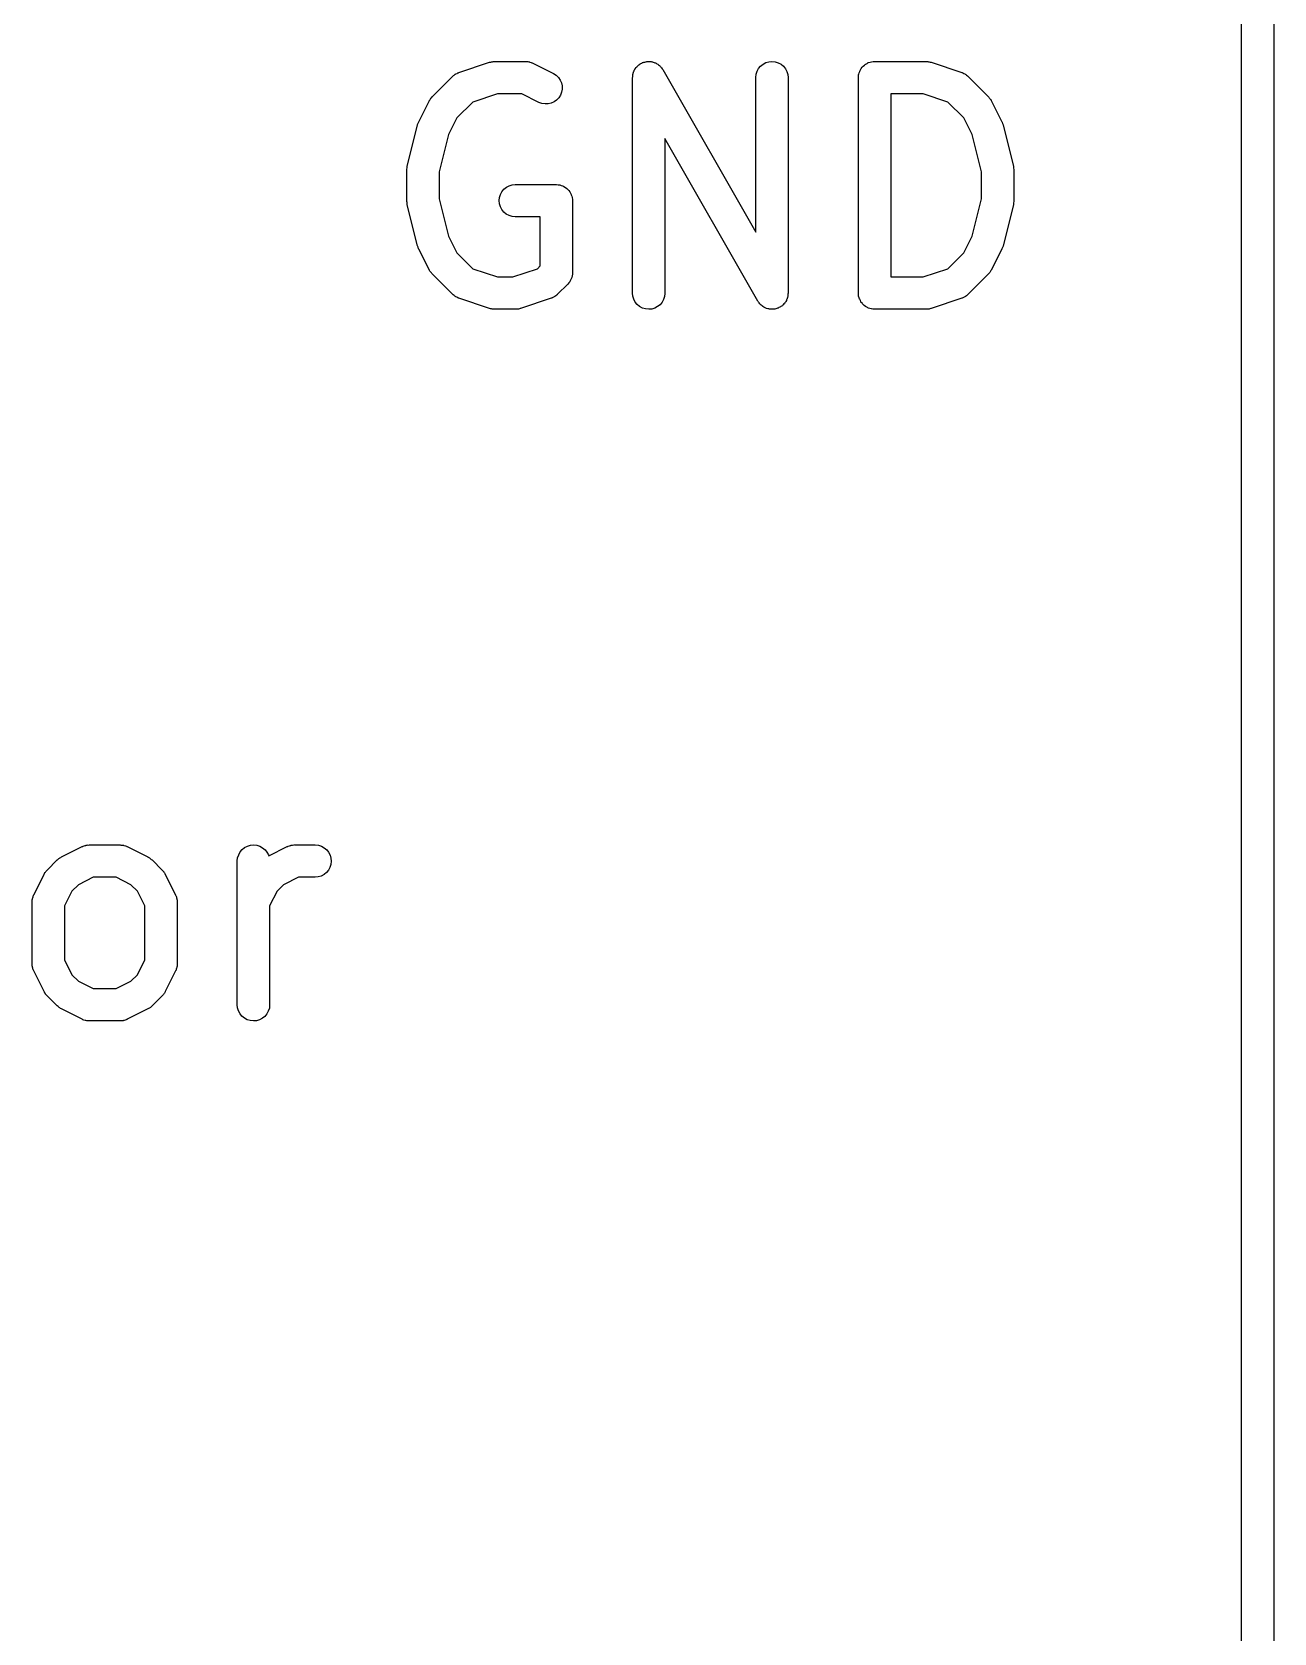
# Model space of a CAD drawing. Extents: x 108.9 to 171.3, y -114.4 to -56.8.
# Drawn here: x 165.51 to 171.27, y -78.3 to -70.87 of the extents above; entities that cross this region are included whole.
import ezdxf

# ---------------------------------------------------------------- set-up
doc = ezdxf.new("R2010")
doc.units = 0
doc.header["$MEASUREMENT"] = 0
doc.layers.add('BLACK', color=7, linetype='CONTINUOUS')

msp = doc.modelspace()

# ---------------------------------------------------------------- linework, layer by layer
at = {"layer": 'BLACK', "linetype": 'CONTINUOUS'}
for p, q in [((171.121, -114.225), (171.121, -56.971)), ((171.271, -56.8997), (171.271, -114.296)), ((167.489, -71.0568), (167.632, -71.0092)), ((167.632, -71.0092), (167.633, -71.0089)), ((167.633, -71.0089), (167.637, -71.008)), ((167.637, -71.008), (167.641, -71.0068)), ((167.641, -71.0068), (167.645, -71.0065)), ((167.645, -71.0065), (167.648, -71.0059)), ((167.648, -71.0059), (167.652, -71.0058)), ((167.652, -71.0058), (167.656, -71.0054)), ((167.656, -71.0054), (167.799, -71.0054)), ((167.799, -71.0054), (167.8, -71.0054)), ((167.8, -71.0054), (167.802, -71.0056)), ((167.802, -71.0056), (167.804, -71.0056)), ((167.804, -71.0056), (167.809, -71.0064)), ((167.809, -71.0064), (167.814, -71.007)), ((167.814, -71.007), (167.817, -71.0077)), ((167.817, -71.0077), (167.819, -71.0081)), ((167.819, -71.0081), (167.824, -71.0099)), ((167.824, -71.0099), (167.828, -71.0114)), ((167.828, -71.0114), (167.83, -71.0125)), ((168.338, -71.0131), (168.342, -71.0108)), ((168.342, -71.0108), (168.345, -71.0101)), ((168.345, -71.0101), (168.347, -71.0091)), ((168.347, -71.0091), (168.352, -71.0081)), ((168.352, -71.0081), (168.356, -71.0067)), ((168.356, -71.0067), (168.359, -71.0065)), ((168.359, -71.0065), (168.361, -71.0059)), ((168.361, -71.0059), (168.366, -71.0058)), ((168.366, -71.0058), (168.371, -71.0054)), ((168.371, -71.0054), (168.373, -71.0056)), ((168.373, -71.0056), (168.376, -71.0056)), ((168.376, -71.0056), (168.381, -71.0064)), ((168.381, -71.0064), (168.385, -71.0069)), ((168.385, -71.0069), (168.388, -71.0077)), ((168.388, -71.0077), (168.39, -71.0081)), ((168.39, -71.0081), (168.395, -71.0098)), ((168.395, -71.0098), (168.399, -71.0112)), ((168.399, -71.0112), (168.402, -71.0124)), ((168.901, -71.0176), (168.914, -71.0108)), ((168.914, -71.0108), (168.928, -71.0067)), ((168.928, -71.0067), (168.942, -71.0054)), ((168.942, -71.0054), (168.957, -71.0069)), ((168.957, -71.0069), (168.971, -71.0112)), ((168.971, -71.0112), (168.984, -71.0182)), ((169.383, -71.0144), (169.389, -71.011)), ((169.389, -71.011), (169.39, -71.011)), ((169.39, -71.0108), (169.397, -71.0088)), ((169.39, -71.011), (169.39, -71.0108)), ((169.397, -71.0088), (169.403, -71.0068)), ((169.403, -71.0068), (169.404, -71.0068)), ((169.404, -71.0067), (169.411, -71.0061)), ((169.404, -71.0068), (169.404, -71.0067)), ((169.411, -71.0061), (169.418, -71.0054)), ((169.418, -71.0054), (169.656, -71.0054)), ((169.656, -71.0054), (169.657, -71.0054)), ((169.657, -71.0054), (169.661, -71.0059)), ((169.661, -71.0059), (169.665, -71.006)), ((169.665, -71.006), (169.668, -71.0067)), ((169.668, -71.0067), (169.672, -71.007)), ((169.672, -71.007), (169.676, -71.0083)), ((169.676, -71.0083), (169.68, -71.0092)), ((169.68, -71.0092), (169.823, -71.0568)), ((167.365, -71.1702), (167.46, -71.075)), ((167.46, -71.075), (167.461, -71.0742)), ((167.461, -71.0742), (167.463, -71.0729)), ((167.463, -71.0729), (167.464, -71.0713)), ((167.464, -71.0713), (167.468, -71.0683)), ((167.468, -71.0683), (167.472, -71.0651)), ((167.472, -71.0651), (167.474, -71.0641)), ((167.474, -71.0641), (167.476, -71.0628)), ((167.476, -71.0628), (167.481, -71.0607)), ((167.481, -71.0607), (167.485, -71.0584)), ((167.485, -71.0584), (167.487, -71.0577)), ((167.487, -71.0577), (167.489, -71.0568)), ((167.83, -71.0125), (167.832, -71.0133)), ((167.832, -71.0133), (167.928, -71.0609)), ((167.928, -71.0609), (167.929, -71.0614)), ((167.929, -71.0614), (167.941, -71.0694)), ((167.941, -71.0694), (167.951, -71.0796)), ((167.951, -71.0796), (167.96, -71.0916)), ((168.295, -71.0793), (168.296, -71.0768)), ((168.295, -71.0804), (168.295, -71.0793)), ((168.295, -72.0804), (168.295, -71.0804)), ((168.296, -71.0696), (168.297, -71.0648)), ((168.296, -71.0743), (168.296, -71.0696)), ((168.296, -71.0768), (168.296, -71.0743)), ((168.297, -71.0648), (168.298, -71.0624)), ((168.298, -71.0599), (168.3, -71.0554)), ((168.298, -71.0624), (168.298, -71.0599)), ((168.3, -71.0554), (168.301, -71.0508)), ((168.301, -71.0508), (168.303, -71.0486)), ((168.303, -71.0463), (168.306, -71.0422)), ((168.303, -71.0486), (168.303, -71.0463)), ((168.306, -71.0422), (168.308, -71.038)), ((168.308, -71.038), (168.31, -71.0361)), ((168.31, -71.0361), (168.311, -71.0339)), ((168.311, -71.0339), (168.315, -71.0305)), ((168.315, -71.0305), (168.318, -71.0268)), ((168.318, -71.0268), (168.32, -71.0252)), ((168.32, -71.0252), (168.322, -71.0234)), ((168.322, -71.0234), (168.325, -71.0206)), ((168.325, -71.0206), (168.329, -71.0176)), ((168.329, -71.0176), (168.331, -71.0165)), ((168.331, -71.0165), (168.334, -71.015)), ((168.334, -71.015), (168.338, -71.0131)), ((168.402, -71.0124), (168.404, -71.0134)), ((168.404, -71.0134), (168.408, -71.0159)), ((168.408, -71.0159), (168.412, -71.0182)), ((168.412, -71.0182), (168.414, -71.0198)), ((168.414, -71.0198), (168.416, -71.0212)), ((168.416, -71.0212), (168.42, -71.0245)), ((168.42, -71.0245), (168.424, -71.0275)), ((168.424, -71.0275), (168.425, -71.0295)), ((168.425, -71.0295), (168.427, -71.0312)), ((168.427, -71.0312), (168.43, -71.0352)), ((168.43, -71.0352), (168.433, -71.0389)), ((168.433, -71.0389), (168.434, -71.0411)), ((168.434, -71.0411), (168.435, -71.0432)), ((168.435, -71.0432), (168.867, -71.798)), ((168.867, -71.0793), (168.868, -71.0648)), ((168.867, -71.0804), (168.867, -71.0793)), ((168.867, -71.798), (168.867, -71.0804)), ((168.868, -71.0648), (168.873, -71.0508)), ((168.873, -71.0508), (168.88, -71.038)), ((168.88, -71.038), (168.889, -71.0268)), ((168.889, -71.0268), (168.901, -71.0176)), ((168.984, -71.0182), (168.995, -71.0275)), ((168.995, -71.0275), (169.004, -71.0389)), ((169.004, -71.0389), (169.011, -71.0518)), ((169.011, -71.0518), (169.015, -71.0658)), ((169.015, -71.0658), (169.017, -71.0804)), ((169.017, -71.0804), (169.017, -72.0804)), ((169.343, -71.0793), (169.344, -71.0723)), ((169.343, -71.0798), (169.343, -71.0793)), ((169.343, -71.0799), (169.343, -71.0798)), ((169.343, -71.0804), (169.343, -71.0799)), ((169.343, -71.0799), (169.343, -71.0799)), ((169.343, -72.0804), (169.343, -71.0804)), ((169.344, -71.0653), (169.345, -71.065)), ((169.344, -71.0723), (169.344, -71.0653)), ((169.345, -71.0648), (169.347, -71.0581)), ((169.345, -71.065), (169.345, -71.0648)), ((169.347, -71.0581), (169.349, -71.0513)), ((169.349, -71.0508), (169.352, -71.0446)), ((169.349, -71.0511), (169.349, -71.0508)), ((169.349, -71.0513), (169.349, -71.0511)), ((169.352, -71.0446), (169.356, -71.0384)), ((169.356, -71.038), (169.361, -71.0326)), ((169.356, -71.0382), (169.356, -71.038)), ((169.356, -71.0384), (169.356, -71.0382)), ((169.361, -71.0326), (169.365, -71.0272)), ((169.365, -71.0268), (169.371, -71.0224)), ((169.365, -71.027), (169.365, -71.0268)), ((169.365, -71.0272), (169.365, -71.027)), ((169.371, -71.0224), (169.376, -71.0179)), ((169.376, -71.0179), (169.377, -71.0178)), ((169.377, -71.0176), (169.383, -71.0144)), ((169.377, -71.0178), (169.377, -71.0176)), ((169.823, -71.0568), (169.824, -71.0572)), ((169.824, -71.0572), (169.826, -71.0581)), ((169.826, -71.0581), (169.828, -71.0588)), ((169.828, -71.0588), (169.832, -71.0612)), ((169.832, -71.0612), (169.837, -71.0633)), ((169.837, -71.0633), (169.839, -71.0646)), ((169.839, -71.0646), (169.841, -71.0657)), ((169.841, -71.0657), (169.845, -71.0689)), ((169.845, -71.0689), (169.849, -71.0719)), ((169.849, -71.0719), (169.85, -71.0736)), ((169.85, -71.0736), (169.852, -71.075)), ((169.852, -71.075), (169.947, -71.1702)), ((167.668, -71.1554), (167.554, -71.1936)), ((167.781, -71.1554), (167.668, -71.1554)), ((167.861, -71.1951), (167.781, -71.1554)), ((167.96, -71.0916), (167.965, -71.105)), ((167.966, -71.1484), (167.961, -71.162)), ((167.965, -71.105), (167.969, -71.1193)), ((167.969, -71.134), (167.966, -71.1484)), ((167.969, -71.1193), (167.969, -71.134)), ((169.493, -71.1554), (169.493, -72.0054)), ((169.644, -71.1554), (169.493, -71.1554)), ((169.758, -71.1936), (169.644, -71.1554)), ((167.303, -71.2849), (167.351, -71.1897)), ((167.351, -71.1888), (167.354, -71.1852)), ((167.351, -71.1897), (167.351, -71.1888)), ((167.354, -71.1852), (167.356, -71.1815)), ((167.356, -71.1815), (167.358, -71.1791)), ((167.358, -71.1791), (167.359, -71.1765)), ((167.359, -71.1765), (167.362, -71.1735)), ((167.362, -71.1735), (167.365, -71.1702)), ((167.554, -71.1936), (167.48, -71.2677)), ((167.874, -71.2003), (167.861, -71.1951)), ((167.889, -71.2028), (167.874, -71.2003)), ((167.903, -71.2024), (167.889, -71.2028)), ((167.918, -71.1992), (167.903, -71.2024)), ((167.931, -71.1933), (167.918, -71.1992)), ((167.943, -71.1849), (167.931, -71.1933)), ((167.953, -71.1743), (167.943, -71.1849)), ((167.961, -71.162), (167.953, -71.1743)), ((169.832, -71.2677), (169.758, -71.1936)), ((169.947, -71.1702), (169.948, -71.1709)), ((169.948, -71.1709), (169.95, -71.1742)), ((169.95, -71.1742), (169.953, -71.1773)), ((169.953, -71.1773), (169.955, -71.18)), ((169.955, -71.18), (169.957, -71.1824)), ((169.957, -71.1824), (169.959, -71.1861)), ((169.959, -71.1861), (169.961, -71.1897)), ((169.961, -71.1897), (170.009, -71.2849)), ((167.25, -71.4908), (167.298, -71.3003)), ((167.298, -71.2986), (167.3, -71.2921)), ((167.298, -71.2989), (167.298, -71.2986)), ((167.298, -71.2993), (167.298, -71.2989)), ((167.298, -71.3003), (167.298, -71.2993)), ((167.3, -71.2921), (167.303, -71.2856)), ((167.303, -71.2853), (167.303, -71.2849)), ((167.303, -71.2856), (167.303, -71.2853)), ((167.48, -71.2677), (167.441, -71.3447)), ((169.871, -71.3447), (169.832, -71.2677)), ((170.009, -71.2849), (170.009, -71.2859)), ((170.009, -71.2859), (170.009, -71.2862)), ((170.009, -71.2862), (170.01, -71.2865)), ((170.01, -71.2865), (170.012, -71.2931)), ((170.012, -71.2931), (170.014, -71.2996)), ((170.014, -71.2996), (170.014, -71.3)), ((170.014, -71.3), (170.014, -71.3003)), ((170.014, -71.3003), (170.062, -71.4908)), ((167.441, -71.3447), (167.398, -71.5182)), ((168.877, -72.1176), (168.445, -71.3628)), ((168.445, -71.3628), (168.445, -72.0804)), ((169.914, -71.5182), (169.871, -71.3447)), ((167.248, -71.5052), (167.249, -71.4993)), ((167.248, -71.5066), (167.248, -71.5052)), ((167.248, -71.5079), (167.248, -71.5066)), ((167.248, -71.509), (167.248, -71.5079)), ((167.248, -71.6518), (167.248, -71.509)), ((167.249, -71.4934), (167.25, -71.4921)), ((167.249, -71.4993), (167.249, -71.4934)), ((167.25, -71.4921), (167.25, -71.4908)), ((167.398, -71.5182), (167.398, -71.6426)), ((169.914, -71.6426), (169.914, -71.5182)), ((170.062, -71.4908), (170.062, -71.4918)), ((170.062, -71.4918), (170.063, -71.4931)), ((170.063, -71.4931), (170.063, -71.4944)), ((170.063, -71.4944), (170.063, -71.5004)), ((170.063, -71.5004), (170.064, -71.5063)), ((170.064, -71.5063), (170.064, -71.5076)), ((170.064, -71.5076), (170.064, -71.509)), ((170.064, -71.509), (170.064, -71.6518)), ((167.689, -71.6099), (167.698, -71.5986)), ((167.698, -71.5986), (167.71, -71.5893)), ((167.71, -71.5893), (167.723, -71.5825)), ((167.723, -71.5825), (167.737, -71.5782)), ((167.737, -71.5782), (167.751, -71.5768)), ((167.751, -71.5768), (167.942, -71.5768)), ((167.942, -71.5768), (167.942, -71.5768)), ((167.942, -71.5768), (167.942, -71.5768)), ((167.942, -71.5768), (167.942, -71.5768)), ((167.942, -71.5768), (167.943, -71.5768)), ((167.943, -71.5768), (167.95, -71.5776)), ((167.95, -71.5776), (167.957, -71.5783)), ((167.957, -71.5783), (167.957, -71.5784)), ((167.957, -71.5784), (167.957, -71.5784)), ((167.957, -71.5784), (167.964, -71.5806)), ((167.964, -71.5806), (167.971, -71.5827)), ((167.971, -71.5827), (167.971, -71.5828)), ((167.971, -71.5828), (167.971, -71.5829)), ((167.971, -71.5829), (167.977, -71.5863)), ((167.977, -71.5863), (167.984, -71.5896)), ((167.984, -71.5896), (167.984, -71.5898)), ((167.984, -71.5898), (167.984, -71.5899)), ((167.984, -71.5899), (167.99, -71.5945)), ((167.99, -71.5945), (167.995, -71.599)), ((167.995, -71.599), (167.995, -71.5992)), ((167.995, -71.5992), (167.995, -71.5993)), ((167.995, -71.5993), (168, -71.6048)), ((168, -71.6048), (168.004, -71.6103)), ((167.248, -71.6531), (167.248, -71.6518)), ((167.248, -71.6545), (167.248, -71.6531)), ((167.249, -71.6604), (167.248, -71.6545)), ((167.249, -71.6664), (167.249, -71.6604)), ((167.249, -71.6677), (167.249, -71.6664)), ((167.25, -71.669), (167.249, -71.6677)), ((167.25, -71.67), (167.25, -71.669)), ((167.298, -71.8605), (167.25, -71.67)), ((167.398, -71.6426), (167.441, -71.8161)), ((167.676, -71.6513), (167.678, -71.6367)), ((167.678, -71.6659), (167.676, -71.6513)), ((167.678, -71.6367), (167.682, -71.6227)), ((167.682, -71.6799), (167.678, -71.6659)), ((167.682, -71.6227), (167.689, -71.6099)), ((167.688, -71.6929), (167.682, -71.6799)), ((168.004, -71.6103), (168.004, -71.6105)), ((168.004, -71.6105), (168.004, -71.6107)), ((168.004, -71.6107), (168.008, -71.617)), ((168.008, -71.617), (168.011, -71.6232)), ((168.011, -71.6232), (168.011, -71.6235)), ((168.011, -71.6235), (168.011, -71.6237)), ((168.011, -71.6237), (168.013, -71.6305)), ((168.013, -71.6305), (168.015, -71.6372)), ((168.015, -71.6372), (168.015, -71.6375)), ((168.015, -71.6375), (168.015, -71.6378)), ((168.015, -71.6378), (168.016, -71.6448)), ((168.016, -71.6448), (168.017, -71.6518)), ((168.017, -71.6518), (168.017, -71.9851)), ((169.871, -71.8161), (169.914, -71.6426)), ((170.062, -71.67), (170.014, -71.8605)), ((170.063, -71.6674), (170.062, -71.6687)), ((170.062, -71.6687), (170.062, -71.67)), ((170.064, -71.6555), (170.063, -71.6615)), ((170.063, -71.6615), (170.063, -71.6674)), ((170.064, -71.6518), (170.064, -71.6529)), ((170.064, -71.6529), (170.064, -71.6542)), ((170.064, -71.6542), (170.064, -71.6555)), ((167.698, -71.7043), (167.688, -71.6929)), ((167.709, -71.7137), (167.698, -71.7043)), ((167.722, -71.7207), (167.709, -71.7137)), ((167.736, -71.7252), (167.722, -71.7207)), ((167.75, -71.7268), (167.736, -71.7252)), ((167.751, -71.7268), (167.75, -71.7268)), ((167.867, -71.7268), (167.751, -71.7268)), ((167.867, -71.9541), (167.867, -71.7268)), ((167.441, -71.8161), (167.48, -71.8931)), ((169.832, -71.8931), (169.871, -71.8161)), ((167.298, -71.8608), (167.298, -71.8605)), ((167.298, -71.8611), (167.298, -71.8608)), ((167.3, -71.8676), (167.298, -71.8611)), ((167.302, -71.8743), (167.3, -71.8676)), ((167.303, -71.8746), (167.302, -71.8743)), ((167.303, -71.8749), (167.303, -71.8746)), ((167.303, -71.8758), (167.303, -71.8749)), ((167.351, -71.9711), (167.303, -71.8758)), ((167.48, -71.8931), (167.554, -71.9672)), ((169.758, -71.9672), (169.832, -71.8931)), ((170.009, -71.8758), (169.961, -71.9711)), ((170.012, -71.8687), (170.009, -71.8752)), ((170.009, -71.8752), (170.009, -71.8755)), ((170.009, -71.8755), (170.009, -71.8758)), ((170.014, -71.8622), (170.012, -71.8687)), ((170.014, -71.8605), (170.014, -71.8615)), ((170.014, -71.8615), (170.014, -71.8618)), ((170.014, -71.8618), (170.014, -71.8622)), ((167.353, -71.9746), (167.351, -71.9711)), ((167.355, -71.9784), (167.353, -71.9746)), ((167.554, -71.9672), (167.668, -72.0054)), ((167.739, -72.0054), (167.854, -71.9672)), ((167.854, -71.9672), (167.867, -71.9541)), ((169.644, -72.0054), (169.758, -71.9672)), ((169.958, -71.9755), (169.956, -71.9792)), ((169.961, -71.972), (169.958, -71.9755)), ((169.961, -71.9711), (169.961, -71.972)), ((167.357, -71.9808), (167.355, -71.9784)), ((167.359, -71.9835), (167.357, -71.9808)), ((167.362, -71.9865), (167.359, -71.9835)), ((167.364, -71.9898), (167.362, -71.9865)), ((167.365, -71.9906), (167.364, -71.9898)), ((167.46, -72.0858), (167.365, -71.9906)), ((167.668, -72.0054), (167.739, -72.0054)), ((167.995, -72.0382), (167.947, -72.0858)), ((167.999, -72.0328), (167.995, -72.0382)), ((168.004, -72.0275), (167.999, -72.0328)), ((168.007, -72.0208), (168.004, -72.0269)), ((168.004, -72.0269), (168.004, -72.0272)), ((168.004, -72.0272), (168.004, -72.0275)), ((168.011, -72.0147), (168.007, -72.0208)), ((168.013, -72.0074), (168.011, -72.014)), ((168.011, -72.014), (168.011, -72.0143)), ((168.011, -72.0143), (168.011, -72.0147)), ((168.015, -72.0007), (168.013, -72.0074)), ((168.016, -71.993), (168.015, -72)), ((168.015, -72), (168.015, -72.0003)), ((168.015, -72.0003), (168.015, -72.0007)), ((168.017, -71.9862), (168.016, -71.993)), ((168.017, -71.9851), (168.017, -71.9854)), ((168.017, -71.9854), (168.017, -71.9854)), ((168.017, -71.9854), (168.017, -71.9854)), ((168.017, -71.9854), (168.017, -71.9862)), ((169.493, -72.0054), (169.644, -72.0054)), ((169.947, -71.9906), (169.852, -72.0858)), ((169.95, -71.9873), (169.947, -71.9906)), ((169.953, -71.9843), (169.95, -71.9873)), ((169.954, -71.9817), (169.953, -71.9843)), ((169.956, -71.9792), (169.954, -71.9817)), ((167.462, -72.0872), (167.46, -72.0858)), ((167.463, -72.0888), (167.462, -72.0872)), ((167.467, -72.0918), (167.463, -72.0888)), ((167.471, -72.0951), (167.467, -72.0918)), ((167.473, -72.0961), (167.471, -72.0951)), ((167.475, -72.0974), (167.473, -72.0961)), ((167.48, -72.0996), (167.475, -72.0974)), ((167.484, -72.102), (167.48, -72.0996)), ((167.486, -72.1026), (167.484, -72.102)), ((167.488, -72.1036), (167.486, -72.1026)), ((167.489, -72.1039), (167.488, -72.1036)), ((167.632, -72.1515), (167.489, -72.1039)), ((167.918, -72.1039), (167.775, -72.1515)), ((167.92, -72.103), (167.918, -72.1039)), ((167.922, -72.1024), (167.92, -72.103)), ((167.926, -72.1), (167.922, -72.1024)), ((167.931, -72.098), (167.926, -72.1)), ((167.933, -72.0967), (167.931, -72.098)), ((167.935, -72.0957), (167.933, -72.0967)), ((167.939, -72.0925), (167.935, -72.0957)), ((167.943, -72.0895), (167.939, -72.0925)), ((167.945, -72.0879), (167.943, -72.0895)), ((167.946, -72.0865), (167.945, -72.0879)), ((167.947, -72.0858), (167.946, -72.0865)), ((168.297, -72.0949), (168.295, -72.0804)), ((168.301, -72.109), (168.297, -72.0949)), ((168.308, -72.1219), (168.301, -72.109)), ((168.317, -72.1332), (168.308, -72.1219)), ((168.432, -72.1228), (168.423, -72.134)), ((168.439, -72.1099), (168.432, -72.1228)), ((168.444, -72.096), (168.439, -72.1099)), ((168.445, -72.0814), (168.444, -72.096)), ((168.445, -72.0804), (168.445, -72.0814)), ((168.878, -72.1197), (168.877, -72.1176)), ((168.879, -72.1219), (168.878, -72.1197)), ((168.882, -72.1256), (168.879, -72.1219)), ((168.885, -72.1295), (168.882, -72.1256)), ((169.002, -72.1247), (169.001, -72.1268)), ((169.004, -72.1228), (169.002, -72.1247)), ((169.006, -72.1185), (169.004, -72.1228)), ((169.009, -72.1145), (169.006, -72.1185)), ((169.011, -72.1099), (169.009, -72.1121)), ((169.009, -72.1121), (169.009, -72.1145)), ((169.012, -72.1053), (169.011, -72.1099)), ((169.014, -72.1009), (169.012, -72.1053)), ((169.015, -72.096), (169.014, -72.0984)), ((169.014, -72.0984), (169.014, -72.1009)), ((169.016, -72.0912), (169.015, -72.096)), ((169.017, -72.0814), (169.016, -72.0839)), ((169.016, -72.0839), (169.016, -72.0865)), ((169.016, -72.0865), (169.016, -72.0912)), ((169.017, -72.0804), (169.017, -72.0814)), ((169.344, -72.0874), (169.343, -72.0804)), ((169.344, -72.0944), (169.344, -72.0874)), ((169.344, -72.0947), (169.344, -72.0944)), ((169.344, -72.0949), (169.344, -72.0947)), ((169.346, -72.1017), (169.344, -72.0949)), ((169.348, -72.1085), (169.346, -72.1017)), ((169.348, -72.1087), (169.348, -72.1085)), ((169.349, -72.109), (169.348, -72.1087)), ((169.352, -72.1152), (169.349, -72.109)), ((169.355, -72.1214), (169.352, -72.1152)), ((169.355, -72.1217), (169.355, -72.1214)), ((169.355, -72.1219), (169.355, -72.1217)), ((169.36, -72.1274), (169.355, -72.1219)), ((169.823, -72.1039), (169.68, -72.1515)), ((169.825, -72.103), (169.823, -72.1039)), ((169.827, -72.1024), (169.825, -72.103)), ((169.831, -72.1), (169.827, -72.1024)), ((169.836, -72.098), (169.831, -72.1)), ((169.838, -72.0967), (169.836, -72.098)), ((169.84, -72.0957), (169.838, -72.0967)), ((169.844, -72.0925), (169.84, -72.0957)), ((169.848, -72.0895), (169.844, -72.0925)), ((169.849, -72.0879), (169.848, -72.0895)), ((169.851, -72.0865), (169.849, -72.0879)), ((169.852, -72.0858), (169.851, -72.0865)), ((167.636, -72.1525), (167.632, -72.1515)), ((167.64, -72.1537), (167.636, -72.1525)), ((167.644, -72.1541), (167.64, -72.1537)), ((167.647, -72.1548), (167.644, -72.1541)), ((167.651, -72.1549), (167.647, -72.1548)), ((167.655, -72.1554), (167.651, -72.1549)), ((167.656, -72.1554), (167.655, -72.1554)), ((167.751, -72.1554), (167.656, -72.1554)), ((167.755, -72.155), (167.751, -72.1554)), ((167.76, -72.1549), (167.755, -72.155)), ((167.763, -72.1543), (167.76, -72.1549)), ((167.766, -72.154), (167.763, -72.1543)), ((167.77, -72.1527), (167.766, -72.154)), ((167.774, -72.1519), (167.77, -72.1527)), ((167.775, -72.1515), (167.774, -72.1519)), ((168.328, -72.1426), (168.317, -72.1332)), ((168.341, -72.1495), (168.328, -72.1426)), ((168.355, -72.1538), (168.341, -72.1495)), ((168.37, -72.1554), (168.355, -72.1538)), ((168.384, -72.1541), (168.37, -72.1554)), ((168.398, -72.1499), (168.384, -72.1541)), ((168.411, -72.1431), (168.398, -72.1499)), ((168.423, -72.134), (168.411, -72.1431)), ((168.887, -72.1313), (168.885, -72.1295)), ((168.888, -72.1332), (168.887, -72.1313)), ((168.892, -72.1363), (168.888, -72.1332)), ((168.896, -72.1396), (168.892, -72.1363)), ((168.898, -72.1409), (168.896, -72.1396)), ((168.9, -72.1426), (168.898, -72.1409)), ((168.904, -72.1448), (168.9, -72.1426)), ((168.908, -72.1474), (168.904, -72.1448)), ((168.91, -72.1483), (168.908, -72.1474)), ((168.913, -72.1495), (168.91, -72.1483)), ((168.917, -72.1509), (168.913, -72.1495)), ((168.922, -72.1527), (168.917, -72.1509)), ((168.924, -72.1531), (168.922, -72.1527)), ((168.927, -72.1538), (168.924, -72.1531)), ((168.931, -72.1544), (168.927, -72.1538)), ((168.936, -72.1552), (168.931, -72.1544)), ((168.939, -72.1551), (168.936, -72.1552)), ((168.941, -72.1554), (168.939, -72.1551)), ((168.946, -72.1549), (168.941, -72.1554)), ((168.951, -72.1548), (168.946, -72.1549)), ((168.953, -72.1543), (168.951, -72.1548)), ((168.956, -72.1541), (168.953, -72.1543)), ((168.96, -72.1527), (168.956, -72.1541)), ((168.965, -72.1517), (168.96, -72.1527)), ((168.967, -72.1506), (168.965, -72.1517)), ((168.97, -72.1499), (168.967, -72.1506)), ((168.974, -72.1477), (168.97, -72.1499)), ((168.978, -72.1458), (168.974, -72.1477)), ((168.981, -72.1443), (168.978, -72.1458)), ((168.983, -72.1431), (168.981, -72.1443)), ((168.987, -72.1401), (168.983, -72.1431)), ((168.99, -72.1374), (168.987, -72.1401)), ((168.992, -72.1355), (168.99, -72.1374)), ((168.994, -72.134), (168.992, -72.1355)), ((168.997, -72.1303), (168.994, -72.134)), ((169.001, -72.1268), (168.997, -72.1303)), ((169.364, -72.1329), (169.36, -72.1274)), ((169.365, -72.133), (169.364, -72.1329)), ((169.365, -72.1332), (169.365, -72.133)), ((169.37, -72.1377), (169.365, -72.1332)), ((169.376, -72.1423), (169.37, -72.1377)), ((169.376, -72.1424), (169.376, -72.1423)), ((169.376, -72.1426), (169.376, -72.1424)), ((169.382, -72.1459), (169.376, -72.1426)), ((169.388, -72.1493), (169.382, -72.1459)), ((169.389, -72.1494), (169.388, -72.1493)), ((169.389, -72.1495), (169.389, -72.1494)), ((169.396, -72.1516), (169.389, -72.1495)), ((169.402, -72.1537), (169.396, -72.1516)), ((169.403, -72.1538), (169.402, -72.1537)), ((169.41, -72.1546), (169.403, -72.1538)), ((169.403, -72.1538), (169.403, -72.1538)), ((169.417, -72.1554), (169.41, -72.1546)), ((169.418, -72.1554), (169.417, -72.1554)), ((169.417, -72.1554), (169.417, -72.1554)), ((169.417, -72.1554), (169.417, -72.1554)), ((169.417, -72.1554), (169.417, -72.1554)), ((169.656, -72.1554), (169.418, -72.1554)), ((169.66, -72.155), (169.656, -72.1554)), ((169.664, -72.1549), (169.66, -72.155)), ((169.667, -72.1543), (169.664, -72.1549)), ((169.671, -72.154), (169.667, -72.1543)), ((169.675, -72.1527), (169.671, -72.154)), ((169.679, -72.1519), (169.675, -72.1527)), ((169.68, -72.1515), (169.679, -72.1519)), ((165.646, -74.6963), (165.741, -74.6486)), ((165.741, -74.6486), (165.742, -74.6482)), ((165.742, -74.6482), (165.744, -74.6474)), ((165.744, -74.6474), (165.746, -74.6464)), ((165.746, -74.6464), (165.751, -74.6449)), ((165.751, -74.6449), (165.756, -74.6431)), ((165.756, -74.6431), (165.758, -74.6428)), ((165.758, -74.6428), (165.76, -74.6421)), ((165.76, -74.6421), (165.765, -74.6416)), ((165.765, -74.6416), (165.77, -74.6408)), ((165.77, -74.6408), (165.772, -74.6409)), ((165.772, -74.6409), (165.775, -74.6407)), ((165.775, -74.6407), (165.917, -74.6407)), ((165.917, -74.6407), (165.918, -74.6407)), ((165.918, -74.6407), (165.921, -74.641)), ((165.921, -74.641), (165.923, -74.6409)), ((165.923, -74.6409), (165.928, -74.6418)), ((165.928, -74.6418), (165.933, -74.6424)), ((165.933, -74.6424), (165.935, -74.643)), ((165.935, -74.643), (165.937, -74.6434)), ((165.937, -74.6434), (165.942, -74.6452)), ((165.942, -74.6452), (165.947, -74.6468)), ((165.947, -74.6468), (165.949, -74.6478)), ((165.949, -74.6478), (165.951, -74.6486)), ((165.951, -74.6486), (166.046, -74.6963)), ((166.495, -74.653), (166.508, -74.6462)), ((166.508, -74.6462), (166.522, -74.642)), ((166.522, -74.642), (166.537, -74.6407)), ((166.537, -74.6407), (166.552, -74.6422)), ((166.552, -74.6422), (166.566, -74.6466)), ((166.566, -74.6466), (166.578, -74.6535)), ((166.607, -74.6917), (166.693, -74.6486)), ((166.693, -74.6486), (166.694, -74.6482)), ((166.694, -74.6482), (166.696, -74.6474)), ((166.696, -74.6474), (166.698, -74.6464)), ((166.698, -74.6464), (166.703, -74.6449)), ((166.703, -74.6449), (166.708, -74.6431)), ((166.708, -74.6431), (166.71, -74.6428)), ((166.71, -74.6428), (166.712, -74.6421)), ((166.712, -74.6421), (166.717, -74.6416)), ((166.717, -74.6416), (166.723, -74.6408)), ((166.723, -74.6408), (166.725, -74.6409)), ((166.725, -74.6409), (166.727, -74.6407)), ((166.727, -74.6407), (166.822, -74.6407)), ((166.822, -74.6407), (166.823, -74.6407)), ((166.823, -74.6407), (166.838, -74.6424)), ((166.838, -74.6424), (166.852, -74.6468)), ((166.852, -74.6468), (166.865, -74.6538)), ((165.579, -74.7579), (165.626, -74.7103)), ((165.626, -74.7103), (165.627, -74.7096)), ((165.627, -74.7096), (165.63, -74.7069)), ((165.63, -74.7069), (165.633, -74.704)), ((165.633, -74.704), (165.636, -74.7024)), ((165.636, -74.7024), (165.638, -74.7004)), ((165.638, -74.7004), (165.642, -74.6985)), ((165.642, -74.6985), (165.646, -74.6963)), ((166.046, -74.6963), (166.047, -74.6967)), ((166.047, -74.6967), (166.051, -74.699)), ((166.051, -74.699), (166.054, -74.701)), ((166.054, -74.701), (166.057, -74.703)), ((166.057, -74.703), (166.059, -74.7047)), ((166.059, -74.7047), (166.062, -74.7076)), ((166.062, -74.7076), (166.066, -74.7103)), ((166.066, -74.7103), (166.113, -74.7579)), ((166.461, -74.7147), (166.463, -74.7001)), ((166.461, -74.7157), (166.461, -74.7147)), ((166.461, -75.3824), (166.461, -74.7157)), ((166.463, -74.7001), (166.468, -74.6862)), ((166.468, -74.6862), (166.475, -74.6733)), ((166.475, -74.6733), (166.484, -74.6621)), ((166.484, -74.6621), (166.495, -74.653)), ((166.578, -74.6535), (166.59, -74.6629)), ((166.59, -74.6629), (166.599, -74.6742)), ((166.599, -74.6742), (166.606, -74.6871)), ((166.606, -74.6871), (166.607, -74.6917)), ((166.865, -74.6538), (166.876, -74.6632)), ((166.876, -74.6632), (166.885, -74.6746)), ((166.885, -74.6746), (166.892, -74.6876)), ((166.892, -74.6876), (166.896, -74.7017)), ((166.896, -74.7017), (166.897, -74.7162)), ((166.897, -74.7162), (166.896, -74.7308)), ((165.517, -74.8726), (165.565, -74.7774)), ((165.565, -74.7765), (165.567, -74.7729)), ((165.565, -74.7774), (165.565, -74.7765)), ((165.567, -74.7729), (165.569, -74.7692)), ((165.569, -74.7692), (165.571, -74.7668)), ((165.571, -74.7668), (165.573, -74.7642)), ((165.573, -74.7642), (165.576, -74.7612)), ((165.576, -74.7612), (165.579, -74.7579)), ((165.792, -74.7907), (165.724, -74.825)), ((165.9, -74.7907), (165.792, -74.7907)), ((165.968, -74.825), (165.9, -74.7907)), ((166.113, -74.7579), (166.114, -74.7587)), ((166.114, -74.7587), (166.117, -74.762)), ((166.117, -74.762), (166.12, -74.765)), ((166.12, -74.765), (166.121, -74.7677)), ((166.121, -74.7677), (166.123, -74.7701)), ((166.123, -74.7701), (166.125, -74.7738)), ((166.125, -74.7738), (166.127, -74.7774)), ((166.127, -74.7774), (166.175, -74.8726)), ((166.745, -74.7907), (166.676, -74.825)), ((166.822, -74.7907), (166.745, -74.7907)), ((166.837, -74.7893), (166.822, -74.7907)), ((166.851, -74.7851), (166.837, -74.7893)), ((166.864, -74.7782), (166.851, -74.7851)), ((166.875, -74.7689), (166.864, -74.7782)), ((166.884, -74.7577), (166.875, -74.7689)), ((166.891, -74.7448), (166.884, -74.7577)), ((166.896, -74.7308), (166.891, -74.7448)), ((165.515, -74.8766), (165.516, -74.8747)), ((165.516, -74.8747), (165.517, -74.8726)), ((165.693, -74.8554), (165.659, -74.9239)), ((165.724, -74.825), (165.693, -74.8554)), ((165.999, -74.8554), (165.968, -74.825)), ((166.033, -74.9239), (165.999, -74.8554)), ((166.175, -74.8726), (166.175, -74.8736)), ((166.175, -74.8736), (166.176, -74.8757)), ((166.646, -74.8554), (166.611, -74.9239)), ((166.676, -74.825), (166.646, -74.8554)), ((165.509, -74.9007), (165.51, -74.8957)), ((165.509, -74.9029), (165.509, -74.9007)), ((165.509, -74.9051), (165.509, -74.9029)), ((165.509, -74.9062), (165.509, -74.9051)), ((165.509, -75.1919), (165.509, -74.9062)), ((165.51, -74.8957), (165.511, -74.8906)), ((165.511, -74.8885), (165.512, -74.8863)), ((165.511, -74.8906), (165.511, -74.8885)), ((165.512, -74.8863), (165.514, -74.8815)), ((165.514, -74.8815), (165.515, -74.8766)), ((165.659, -74.9239), (165.659, -75.1742)), ((166.033, -75.1742), (166.033, -74.9239)), ((166.176, -74.8757), (166.177, -74.8776)), ((166.177, -74.8776), (166.179, -74.8825)), ((166.179, -74.8825), (166.18, -74.8873)), ((166.18, -74.8873), (166.181, -74.8895)), ((166.181, -74.8895), (166.181, -74.8916)), ((166.181, -74.8916), (166.182, -74.8967)), ((166.182, -74.8967), (166.183, -74.9018)), ((166.183, -74.9018), (166.183, -74.904)), ((166.183, -74.904), (166.183, -74.9062)), ((166.183, -74.9062), (166.183, -75.1919)), ((166.611, -74.9239), (166.611, -75.3824)), ((165.509, -75.1941), (165.509, -75.1919)), ((165.509, -75.1963), (165.509, -75.1941)), ((165.51, -75.2014), (165.509, -75.1963)), ((165.511, -75.2065), (165.51, -75.2014)), ((165.511, -75.2086), (165.511, -75.2065)), ((165.512, -75.2108), (165.511, -75.2086)), ((165.513, -75.2156), (165.512, -75.2108)), ((165.515, -75.2205), (165.513, -75.2156)), ((165.516, -75.2224), (165.515, -75.2205)), ((165.517, -75.2245), (165.516, -75.2224)), ((165.517, -75.2254), (165.517, -75.2245)), ((165.565, -75.3207), (165.517, -75.2254)), ((165.659, -75.1742), (165.693, -75.2427)), ((165.693, -75.2427), (165.724, -75.2731)), ((165.968, -75.2731), (165.999, -75.2427)), ((165.999, -75.2427), (166.033, -75.1742)), ((166.175, -75.2254), (166.127, -75.3207)), ((166.176, -75.2234), (166.175, -75.2254)), ((166.177, -75.2214), (166.176, -75.2234)), ((166.178, -75.2166), (166.177, -75.2214)), ((166.18, -75.2118), (166.178, -75.2166)), ((166.181, -75.2096), (166.18, -75.2118)), ((166.182, -75.2024), (166.181, -75.2075)), ((166.181, -75.2075), (166.181, -75.2096)), ((166.183, -75.1974), (166.182, -75.2024)), ((166.183, -75.1919), (166.183, -75.193)), ((166.183, -75.193), (166.183, -75.1951)), ((166.183, -75.1951), (166.183, -75.1974)), ((165.724, -75.2731), (165.792, -75.3074)), ((165.792, -75.3074), (165.9, -75.3074)), ((165.9, -75.3074), (165.968, -75.2731)), ((165.567, -75.3243), (165.565, -75.3207)), ((165.569, -75.328), (165.567, -75.3243)), ((165.571, -75.3304), (165.569, -75.328)), ((165.572, -75.3331), (165.571, -75.3304)), ((165.575, -75.3361), (165.572, -75.3331)), ((165.578, -75.3394), (165.575, -75.3361)), ((165.579, -75.3402), (165.578, -75.3394)), ((165.626, -75.3878), (165.579, -75.3402)), ((165.63, -75.3905), (165.626, -75.3878)), ((165.633, -75.3934), (165.63, -75.3905)), ((165.635, -75.3951), (165.633, -75.3934)), ((166.059, -75.3941), (166.056, -75.3957)), ((166.062, -75.3912), (166.059, -75.3941)), ((166.065, -75.3885), (166.062, -75.3912)), ((166.066, -75.3878), (166.065, -75.3885)), ((166.113, -75.3402), (166.066, -75.3878)), ((166.116, -75.3369), (166.113, -75.3402)), ((166.119, -75.3339), (166.116, -75.3369)), ((166.121, -75.3313), (166.119, -75.3339)), ((166.123, -75.3289), (166.121, -75.3313)), ((166.125, -75.3252), (166.123, -75.3289)), ((166.127, -75.3216), (166.125, -75.3252)), ((166.127, -75.3207), (166.127, -75.3216)), ((166.463, -75.3969), (166.461, -75.3824)), ((166.611, -75.3834), (166.61, -75.398)), ((166.611, -75.3824), (166.611, -75.3834)), ((165.638, -75.3971), (165.635, -75.3951)), ((165.641, -75.3991), (165.638, -75.3971)), ((165.645, -75.4014), (165.641, -75.3991)), ((165.646, -75.4018), (165.645, -75.4014)), ((165.741, -75.4495), (165.646, -75.4018)), ((165.743, -75.4503), (165.741, -75.4495)), ((165.745, -75.4513), (165.743, -75.4503)), ((165.75, -75.4529), (165.745, -75.4513)), ((165.755, -75.4547), (165.75, -75.4529)), ((165.757, -75.4551), (165.755, -75.4547)), ((165.759, -75.4557), (165.757, -75.4551)), ((165.764, -75.4563), (165.759, -75.4557)), ((165.769, -75.4572), (165.764, -75.4563)), ((165.771, -75.4571), (165.769, -75.4572)), ((165.774, -75.4574), (165.771, -75.4571)), ((165.775, -75.4574), (165.774, -75.4574)), ((165.917, -75.4574), (165.775, -75.4574)), ((165.92, -75.4572), (165.917, -75.4574)), ((165.922, -75.4573), (165.92, -75.4572)), ((165.927, -75.4565), (165.922, -75.4573)), ((165.932, -75.456), (165.927, -75.4565)), ((165.934, -75.4553), (165.932, -75.456)), ((165.936, -75.455), (165.934, -75.4553)), ((165.941, -75.4532), (165.936, -75.455)), ((165.946, -75.4517), (165.941, -75.4532)), ((165.948, -75.4507), (165.946, -75.4517)), ((165.95, -75.4499), (165.948, -75.4507)), ((165.951, -75.4495), (165.95, -75.4499)), ((166.046, -75.4018), (165.951, -75.4495)), ((166.05, -75.3996), (166.046, -75.4018)), ((166.054, -75.3977), (166.05, -75.3996)), ((166.056, -75.3957), (166.054, -75.3977)), ((166.467, -75.411), (166.463, -75.3969)), ((166.474, -75.4239), (166.467, -75.411)), ((166.483, -75.4352), (166.474, -75.4239)), ((166.495, -75.4446), (166.483, -75.4352)), ((166.507, -75.4515), (166.495, -75.4446)), ((166.521, -75.4558), (166.507, -75.4515)), ((166.536, -75.4574), (166.521, -75.4558)), ((166.551, -75.4561), (166.536, -75.4574)), ((166.565, -75.4519), (166.551, -75.4561)), ((166.578, -75.4451), (166.565, -75.4519)), ((166.589, -75.436), (166.578, -75.4451)), ((166.598, -75.4248), (166.589, -75.436)), ((166.605, -75.4119), (166.598, -75.4248)), ((166.61, -75.398), (166.605, -75.4119))]:
    msp.add_line(p, q, dxfattribs=at)

doc.saveas('drawing.dxf')
